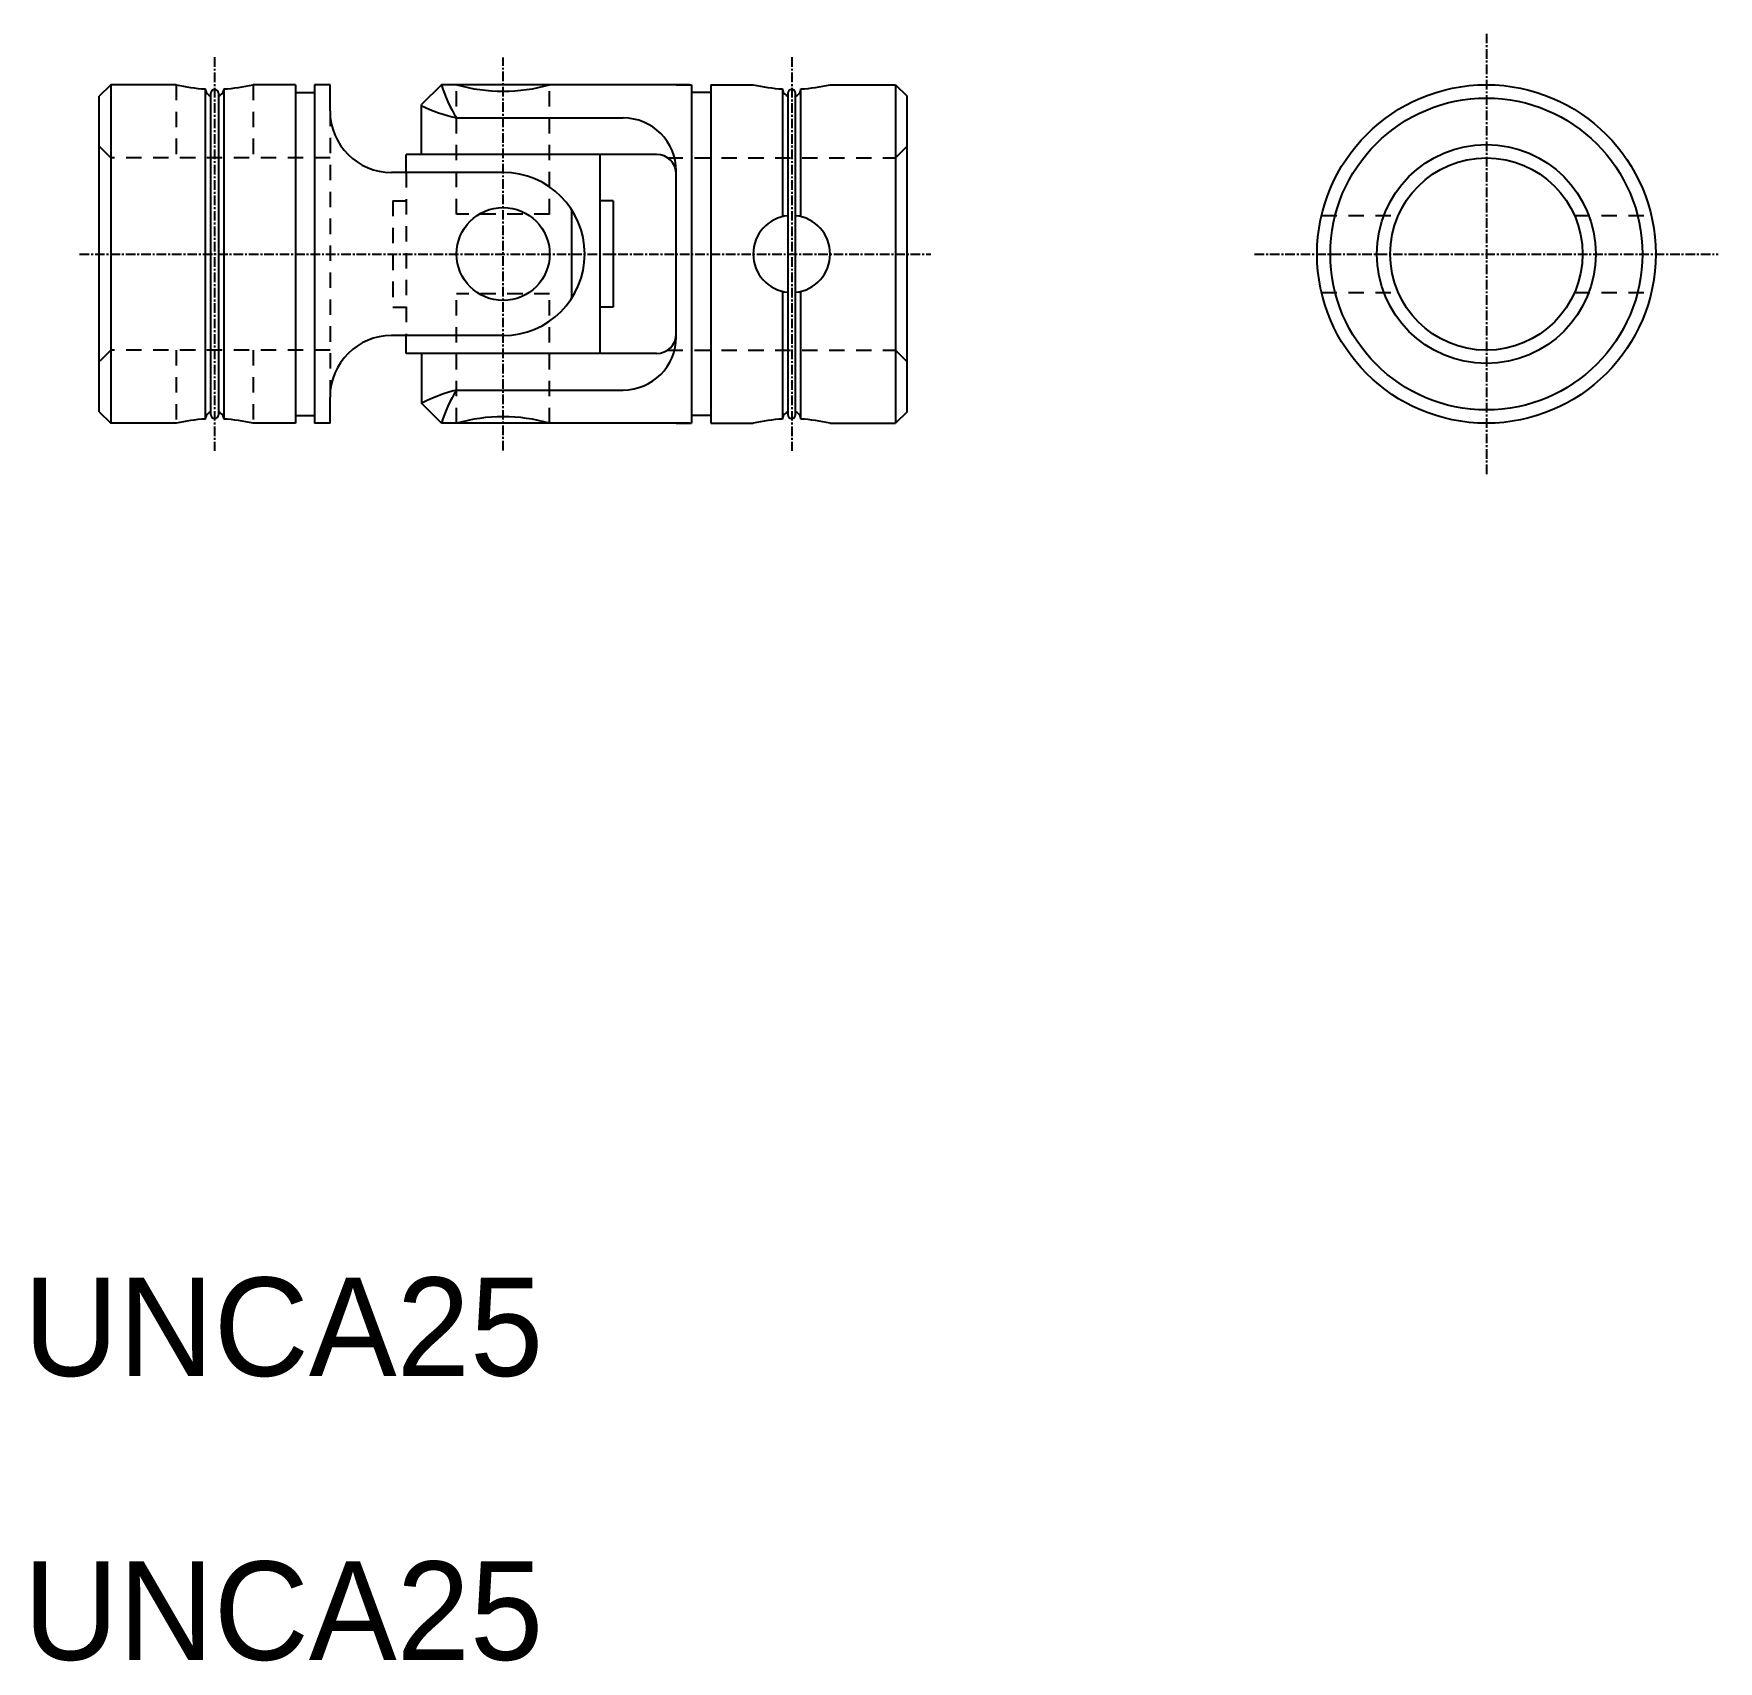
# Model space of a CAD drawing. Extents: x 249 to 468, y 79 to 291.
import ezdxf

# ---------------------------------------------------------------- set-up
doc = ezdxf.new("R2010")
doc.units = 0
doc.linetypes.add('CENTER', pattern=[2, 1.25, -0.25, 0.25, -0.25])
doc.linetypes.add('DASHED', pattern=[3.5, 2, -1.5])
doc.layers.get('0').update_dxf_attribs({"linetype": 'CONTINUOUS'})
doc.layers.add('CENTER', color=1, linetype='CENTER')

msp = doc.modelspace()

# ---------------------------------------------------------------- linework, layer by layer
for p, q in [((258.96, 284.16), (257.46, 282.66)), ((257.46, 241.66), (257.46, 282.66)), ((258.96, 284.16), (258.96, 240.16)), ((267.46, 284.16), (258.96, 284.16)), ((271.26, 240.71), (271.26, 283.62)), ((273.66, 283.62), (273.66, 240.71)), ((282.96, 284.16), (277.46, 284.16)), ((282.96, 284.16), (282.96, 240.16)), ((282.96, 283.16), (285.46, 283.16)), ((285.46, 284.16), (285.46, 240.16)), ((287.46, 284.16), (285.46, 284.16)), ((287.46, 280.76), (287.46, 284.16)), ((301.94, 284.16), (299.35, 281.58)), ((334.19, 284.16), (301.94, 284.16)), ((332.46, 284.16), (334.46, 284.16)), ((334.46, 284.16), (334.46, 240.16)), ((336.96, 283.16), (334.46, 283.16)), ((336.96, 284.16), (336.96, 240.16)), ((336.96, 284.16), (342.46, 284.16)), ((346.26, 283.62), (346.26, 267.02)), ((348.66, 267.02), (348.66, 283.62)), ((352.46, 284.16), (360.96, 284.16)), ((360.96, 284.16), (360.96, 240.16)), ((360.96, 284.16), (362.46, 282.66)), ((362.46, 241.66), (362.46, 282.66)), ((299.35, 275.11), (299.35, 281.58)), ((303.91, 279.85), (325.56, 279.85)), ((329.87, 275.11), (297.37, 275.11)), ((297.37, 272.79), (297.37, 275.11)), ((322.56, 249.22), (322.56, 275.11)), ((309.96, 272.76), (295.46, 272.76)), ((332.46, 251.38), (332.46, 272.95)), ((318.85, 267.96), (318.85, 256.39)), ((324.28, 269.07), (322.56, 269.07)), ((324.28, 269.07), (324.28, 255.26)), ((257.46, 262.16), (257.46, 262.16)), ((346.26, 257.31), (346.26, 240.71)), ((348.66, 240.71), (348.66, 257.31)), ((324.28, 255.26), (322.56, 255.26)), ((257.46, 251.91), (257.46, 251.91)), ((309.96, 251.56), (295.46, 251.56)), ((297.37, 249.22), (297.37, 251.54)), ((329.87, 249.22), (297.37, 249.22)), ((299.35, 249.22), (299.35, 242.75)), ((287.46, 240.16), (287.46, 243.56)), ((303.91, 244.48), (325.56, 244.48)), ((257.46, 241.66), (258.96, 240.16)), ((282.96, 241.16), (285.46, 241.16)), ((301.94, 240.16), (299.35, 242.75)), ((336.96, 241.16), (334.46, 241.16)), ((362.46, 241.66), (360.96, 240.16)), ((267.46, 240.16), (258.96, 240.16)), ((282.96, 240.16), (277.46, 240.16)), ((287.46, 240.16), (285.46, 240.16)), ((334.19, 240.16), (301.94, 240.16)), ((332.46, 240.16), (334.46, 240.16)), ((336.96, 240.16), (342.46, 240.16)), ((352.46, 240.16), (360.96, 240.16))]:
    msp.add_line(p, q)
at = {"color": 3, "linetype": 'DASHED'}
for p, q in [((267.46, 284.16), (267.46, 274.66)), ((277.46, 284.16), (277.46, 274.66)), ((303.92, 267.34), (303.92, 284.16)), ((316, 267.34), (316, 284.16)), ((287.46, 280.76), (287.46, 243.56)), ((258.96, 274.66), (257.46, 276.16)), ((360.96, 274.66), (362.46, 276.16)), ((287.46, 274.66), (258.96, 274.66)), ((331.32, 274.66), (360.96, 274.66)), ((297.37, 272.79), (297.37, 251.55)), ((295.64, 269.07), (295.64, 255.26)), ((295.64, 269.07), (297.37, 269.07)), ((316, 267.34), (303.92, 267.34)), ((416.32, 267.16), (426.29, 267.16)), ((449.2, 267.16), (459.17, 267.16)), ((303.92, 240.16), (303.92, 256.99)), ((316, 256.99), (303.92, 256.99)), ((316, 240.16), (316, 256.99)), ((416.32, 257.16), (426.29, 257.16)), ((449.2, 257.16), (459.17, 257.16)), ((295.64, 255.26), (297.37, 255.26)), ((258.96, 249.66), (257.46, 248.16)), ((287.46, 249.66), (258.96, 249.66)), ((267.46, 249.66), (267.46, 240.16)), ((277.46, 249.66), (277.46, 240.16)), ((331.32, 249.66), (360.96, 249.66)), ((360.96, 249.66), (362.46, 248.16))]:
    msp.add_line(p, q, dxfattribs=at)
at = {"linetype": 'CONTINUOUS'}
for p, q in [((271.96, 241.26), (271.96, 283.06)), ((272.96, 283.06), (272.96, 241.26)), ((346.96, 283.06), (346.96, 241.26)), ((347.96, 241.26), (347.96, 283.06))]:
    msp.add_line(p, q, dxfattribs=at)
for centre, radius in [((437.74, 262.16), 22), ((437.74, 262.16), 20.27), ((437.74, 262.16), 14.23), ((437.74, 262.16), 12.5), ((309.96, 262.16), 6.04)]:
    msp.add_circle(centre, radius)
for centre, radius, start, end in [((272.46, 305.59), 22, 256.8635, 266.8732), ((272.46, 283.81), 1.25, 196.2603, 246.4218), ((272.46, 283.06), 0.5, 0, 180), ((272.46, 283.81), 1.25, 293.5782, 343.7397), ((272.46, 305.59), 22, 273.1268, 283.1365), ((318.46, 289.14), 17.25, 196.7742, 212.6003), ((309.96, 305.32), 22, 254.0672, 285.9328), ((347.46, 305.59), 22, 256.8635, 266.8732), ((347.46, 283.81), 1.25, 196.2603, 246.4218), ((347.46, 283.06), 0.5, 0, 180), ((347.46, 283.81), 1.25, 293.5782, 343.7397), ((347.46, 305.59), 22, 273.1268, 283.1365), ((295.46, 280.76), 8, 180, 270), ((308.81, 301.3), 22, 244.3798, 257.1678), ((325.56, 272.95), 6.9, 0, 90), ((329.87, 272.52), 2.59, 0, 90), ((309.96, 262.16), 10.6, 270, 90), ((347.46, 262.16), 5, 95.7392, 264.2608), ((347.46, 262.16), 5, 275.7392, 84.2608), ((329.87, 251.81), 2.59, 270, 0), ((295.46, 243.56), 8, 90, 180), ((325.56, 251.38), 6.9, 270, 0), ((309.36, 223.16), 22, 104.323, 116.6626), ((318.46, 235.18), 17.25, 147.3891, 163.206), ((272.46, 240.51), 1.25, 113.5782, 163.7397), ((272.46, 241.26), 0.5, 180, 0), ((272.46, 240.51), 1.25, 16.2603, 66.4218), ((309.96, 219.01), 22, 74.0672, 105.9328), ((347.46, 240.51), 1.25, 113.5782, 163.7398), ((347.46, 241.26), 0.5, 180, 0), ((347.46, 240.51), 1.25, 16.2602, 66.4218), ((272.46, 218.74), 22, 93.1268, 103.1365), ((272.46, 218.74), 22, 76.8635, 86.8732), ((347.46, 218.74), 22, 93.1268, 103.1365), ((347.46, 218.74), 22, 76.8635, 86.8732)]:
    msp.add_arc(centre, radius, start, end)
at = {"layer": 'CENTER', "color": 1, "linetype": 'CENTER'}
for p, q in [((437.74, 290.8), (437.74, 233.53)), ((272.46, 287.75), (272.46, 236.58)), ((309.96, 236.63), (309.96, 287.7)), ((347.46, 287.75), (347.46, 236.58)), ((254.92, 262.16), (365.53, 262.16)), ((407.61, 262.16), (467.88, 262.16))]:
    msp.add_line(p, q, dxfattribs=at)

# ---------------------------------------------------------------- texts
for p in [(247.63, 116.31), (247.63, 79.4)]:
    msp.add_text('UNCA25', height=12.8).set_placement(p)

doc.saveas('drawing.dxf')
